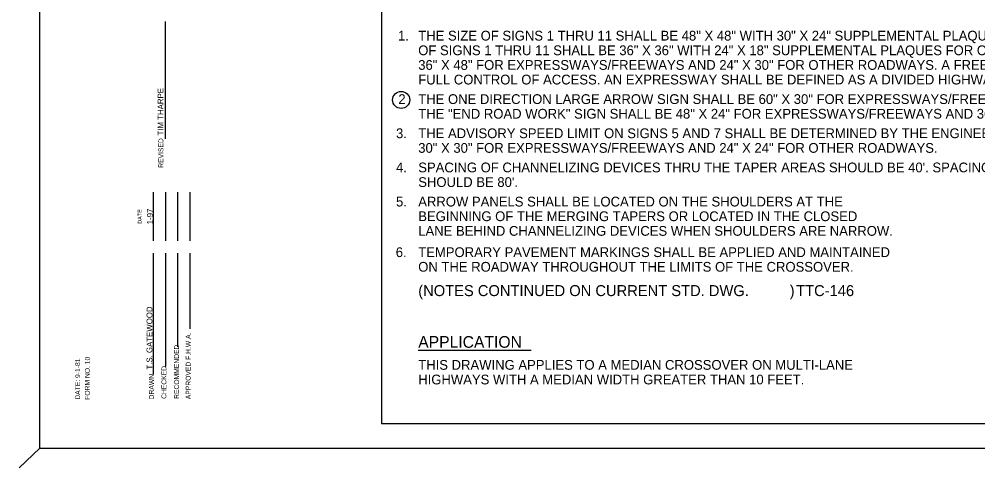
# Model space of a CAD drawing. Extents: x 999.6 to 1053.4, y 999.6 to 1022.5.
# Drawn here: x 999.58 to 1019.21, y 999.6 to 1008.79 of the extents above; entities that cross this region are included whole.
import ezdxf

# ---------------------------------------------------------------- set-up
doc = ezdxf.new("R2010")
doc.units = 0
for name, color, linetype in [('Level 1', 7, 'Continuous'), ('Level 10', 7, 'Continuous'), ('Level 14', 7, 'Continuous')]:
    doc.layers.add(name, color=color, linetype=linetype)

msp = doc.modelspace()

# ---------------------------------------------------------------- linework, layer by layer
at = {"layer": 'Level 1'}
for p in [(1007, 1021.5), (1035.5, 1000.5)]:
    msp.add_line(p, (1007, 1000.5), dxfattribs=at)
msp.add_lwpolyline([(1007.75, 1002.009), (1010.065, 1002.009)], dxfattribs=at)
msp.add_circle((1007.4, 1007.137), 0.175, dxfattribs=at)
at = {"layer": 'Level 10'}
for p, q in [((1002.575, 1006.343), (1002.575, 1008.744)), ((1002.331, 1004.248), (1002.331, 1005.248)), ((1002.581, 1004.248), (1002.581, 1005.248)), ((1002.831, 1004.248), (1002.831, 1005.248)), ((1003.081, 1004.248), (1003.081, 1005.248)), ((1002.331, 1001.528), (1002.331, 1003.998)), ((1002.581, 1001.673), (1002.581, 1003.998)), ((1002.831, 1002.081), (1002.831, 1003.998)), ((1003.081, 1002.448), (1003.081, 1003.998))]:
    msp.add_line(p, q, dxfattribs=at)
at = {"layer": 'Level 14'}
for q in [(1000, 1022), (999.579, 999.599), (1036, 1000)]:
    msp.add_line((1000, 1000), q, dxfattribs=at)

# ---------------------------------------------------------------- texts
at = {"layer": 'Level 1'}
for s, height, p in [('1.', 0.2, (1007.336, 1008.354)), ('THE SIZE OF SIGNS 1 THRU 11 SHALL BE 48" X 48" WITH 30" X 24" SUPPLEMENTAL PLAQUES FOR EXPRESSWAYS/FREEWAYS. THE MINIMUM SIZE', 0.2, (1007.75, 1008.354)), ('OF SIGNS 1 THRU 11 SHALL BE 36" X 36" WITH 24" X 18" SUPPLEMENTAL PLAQUES FOR OTHER ROADWAYS. SIGN NOS. 12 AND 13 SHALL BE', 0.2, (1007.75, 1008.054)), ('36" X 48" FOR EXPRESSWAYS/FREEWAYS AND 24" X 30" FOR OTHER ROADWAYS. A FREEWAY SHALL BE DEFINED AS A DIVIDED HIGHWAY WITH', 0.2, (1007.75, 1007.754)), ('FULL CONTROL OF ACCESS. AN EXPRESSWAY SHALL BE DEFINED AS A DIVIDED HIGHWAY WITH PARTIAL CONTROL OF ACCESS.', 0.2, (1007.75, 1007.454)), ('2', 0.2, (1007.343, 1007.054)), ('THE ONE DIRECTION LARGE ARROW SIGN SHALL BE 60" X 30" FOR EXPRESSWAYS/FREEWAYS AND 48" X 24" FOR OTHER ROADWAYS.', 0.2, (1007.75, 1007.054)), ('THE "END ROAD WORK" SIGN SHALL BE 48" X 24" FOR EXPRESSWAYS/FREEWAYS AND 36" X 18" FOR OTHER ROADWAYS.', 0.2, (1007.75, 1006.754)), ('3.', 0.2, (1007.295, 1006.354)), ('THE ADVISORY SPEED LIMIT ON SIGNS 5 AND 7 SHALL BE DETERMINED BY THE ENGINEER. THE SIZE OF SIGN PLAQUE SHALL BE', 0.2, (1007.75, 1006.354)), ('30" X 30" FOR EXPRESSWAYS/FREEWAYS AND 24" X 24" FOR OTHER ROADWAYS.', 0.2, (1007.75, 1006.054)), ('4.', 0.2, (1007.295, 1005.654)), ("SPACING OF CHANNELIZING DEVICES THRU THE TAPER AREAS SHOULD BE 40'. SPACING OF DEVICES THRU THE REMAINDER OF THE CLOSURE", 0.2, (1007.75, 1005.654)), ("SHOULD BE 80'.", 0.2, (1007.75, 1005.354)), ('5.', 0.2, (1007.295, 1004.954)), ('ARROW PANELS SHALL BE LOCATED ON THE SHOULDERS AT THE', 0.2, (1007.75, 1004.954)), ('BEGINNING OF THE MERGING TAPERS OR LOCATED IN THE CLOSED', 0.2, (1007.75, 1004.654)), ('LANE BEHIND CHANNELIZING DEVICES WHEN SHOULDERS ARE NARROW.', 0.2, (1007.75, 1004.354)), ('6.', 0.2, (1007.29, 1003.918)), ('TEMPORARY PAVEMENT MARKINGS SHALL BE APPLIED AND MAINTAINED ', 0.2, (1007.75, 1003.918)), ('ON THE ROADWAY THROUGHOUT THE LIMITS OF THE CROSSOVER.', 0.2, (1007.75, 1003.618)), ('(NOTES CONTINUED ON CURRENT STD. DWG.          )', 0.225, (1007.75, 1003.118)), ('TTC-146', 0.225, (1015.488, 1003.118)), ('APPLICATION', 0.24, (1007.75, 1002.059)), ('THIS DRAWING APPLIES TO A MEDIAN CROSSOVER ON MULTI-LANE ', 0.2, (1007.75, 1001.609)), ('HIGHWAYS WITH A MEDIAN WIDTH GREATER THAN 10 FEET.', 0.2, (1007.75, 1001.309))]:
    msp.add_text(s, height=height, dxfattribs=at).set_placement(p)
for s, p in [('TIM THARPE', (1002.533, 1006.409)), ('1-97', (1002.316, 1004.589)), ('T.S. GATEWOOD', (1002.307, 1001.613))]:
    msp.add_text(s, height=0.12, rotation=90, dxfattribs=at).set_placement(p)
at = {"layer": 'Level 10'}
for s, height, p in [('REVISED', 0.1, (1002.531, 1005.748)), ('DATE', 0.08, (1002.088, 1004.602)), ('APPROVED F.H.W.A.', 0.1, (1003.089, 1001.006)), ('RECOMMENDED', 0.1, (1002.852, 1001.012)), ('DATE: 9-1-81', 0.1, (1000.826, 1000.996)), ('FORM NO. 10', 0.1, (1001.025, 1000.994)), ('DRAWN', 0.1, (1002.337, 1001.002)), ('CHECKED', 0.1, (1002.593, 1001.012))]:
    msp.add_text(s, height=height, rotation=90, dxfattribs=at).set_placement(p)

doc.saveas('drawing.dxf')
